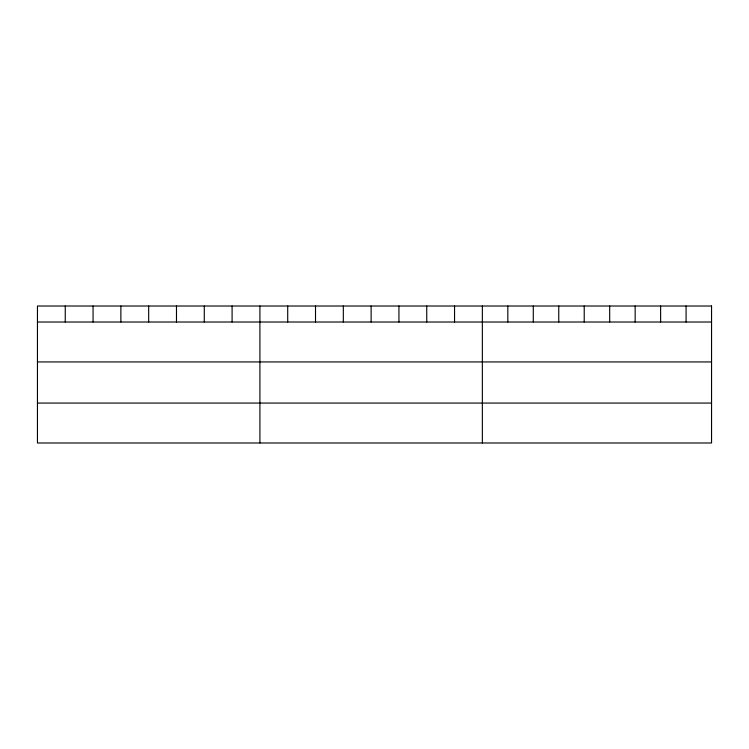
<?xml version="1.0" encoding="UTF-8"?>
<svg xmlns="http://www.w3.org/2000/svg" width="749" height="749" viewBox="0 0 749 749"><rect width="100%" height="100%" fill="white"/><g stroke="black" fill="none" stroke-linecap="round" stroke-linejoin="round"><path stroke-width="1.12" d="M37.45 322.014L711.55 322.014M37.45 361.936L711.55 361.936M37.45 403.065L711.55 403.065M686.084 306.013L686.084 322.014M660.618 306.013L660.618 322.014M635.152 306.013L635.152 322.014M609.686 306.013L609.686 322.014M584.22 306.013L584.22 322.014M558.754 306.013L558.754 322.014M533.288 306.013L533.288 322.014M507.822 306.013L507.822 322.014M482.356 306.013L482.356 442.987M454.549 306.013L454.549 322.014M426.743 306.013L426.743 322.014M398.936 306.013L398.936 322.014M371.13 306.013L371.13 322.014M343.323 306.013L343.323 322.014M315.516 306.013L315.516 322.014M287.71 306.013L287.71 322.014M259.903 306.013L259.903 442.987M232.096 306.013L232.096 322.014M204.29 306.013L204.29 322.014M176.483 306.013L176.483 322.014M148.677 306.013L148.677 322.014M120.87 306.013L120.87 322.014M93.063 306.013L93.063 322.014M65.257 306.013L65.257 322.014M711.55 306.013L37.45 306.013L37.45 442.987L711.55 442.987L711.55 306.013"/></g></svg>
